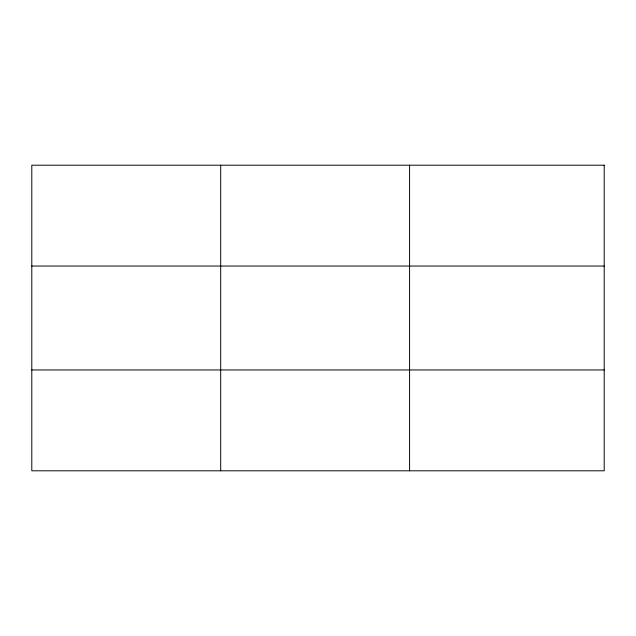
<?xml version="1.0" encoding="UTF-8"?>
<svg xmlns="http://www.w3.org/2000/svg" width="636" height="636" viewBox="0 0 636 636"><rect width="100%" height="100%" fill="white"/><g stroke="black" fill="none" stroke-linecap="round" stroke-linejoin="round"><path stroke-width="0.95" d="M220.692 165.201L220.692 470.799M409.584 165.201L409.584 470.799M31.8 266.047L604.2 266.047M31.8 369.953L604.2 369.953M604.2 165.201L604.2 470.799L31.8 470.799L31.8 165.201L604.2 165.201"/></g></svg>
